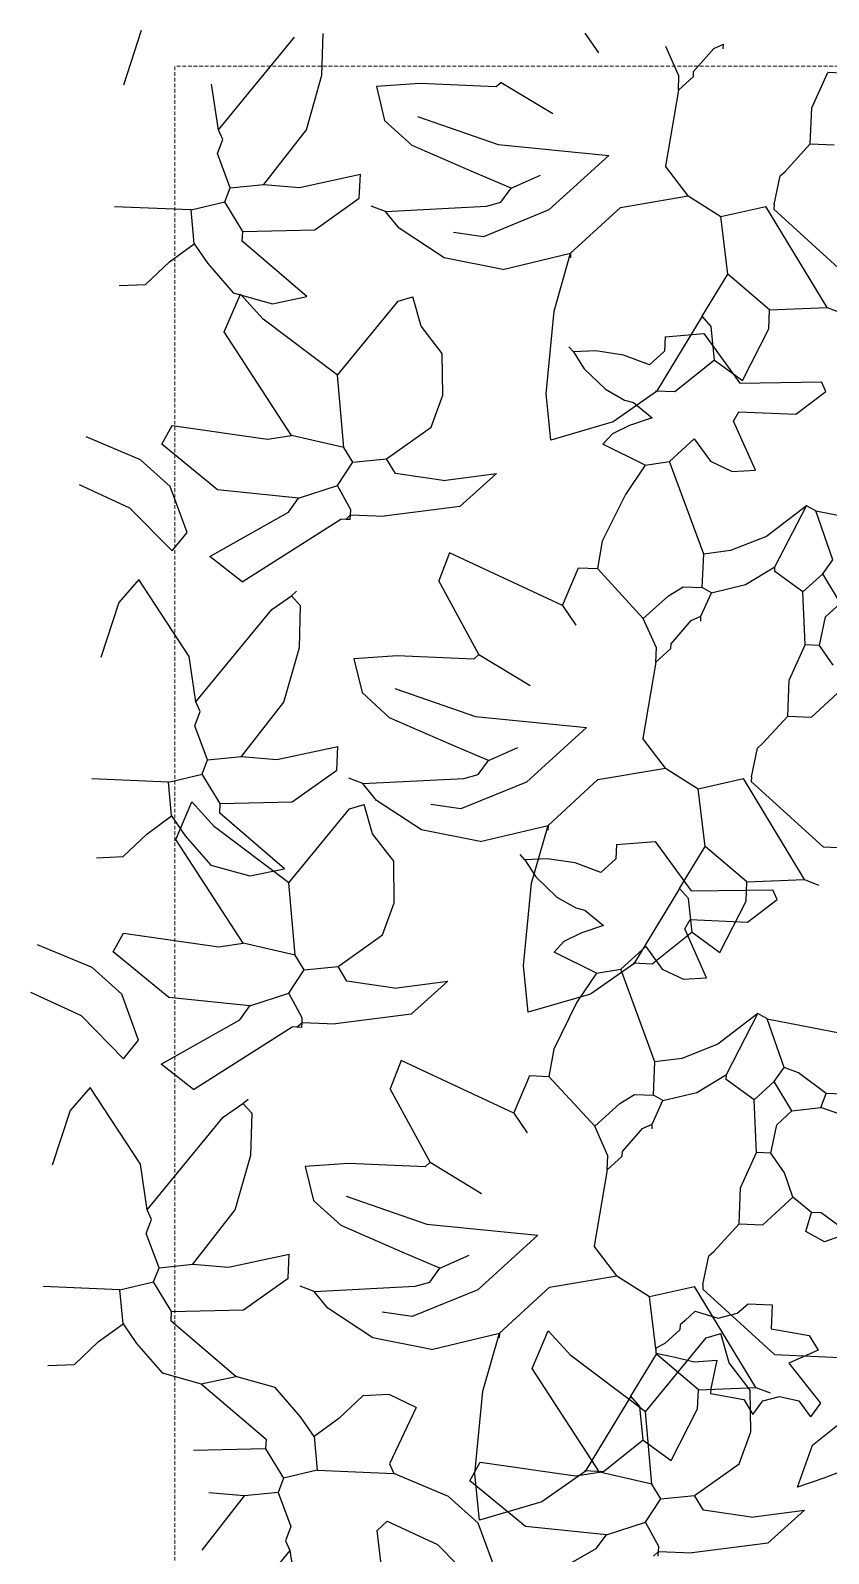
# Model space of a CAD drawing. Header units: inches. Extents: x 2960 to 8891, y 1487 to 4457.
# Drawn here: x 7797.7 to 7850.9, y 3444.9 to 3546.5 of the extents above; entities that cross this region are included whole.
import ezdxf

# ---------------------------------------------------------------- set-up
doc = ezdxf.new("R2010")
doc.units = ezdxf.units.IN
doc.header["$MEASUREMENT"] = 0
doc.linetypes.add('HIDDEN', pattern=[0.375, 0.25, -0.125])
doc.layers.add('A-FLOR-FTPT', color=6, linetype='HIDDEN', lineweight=13)
doc.layers.add('VERDE_siepe', color=96, linetype='Continuous')

msp = doc.modelspace()

# ---------------------------------------------------------------- linework, layer by layer
at = {"layer": 'A-FLOR-FTPT'}
for p in [(7807.32, 3318.8), (8103.19, 3544.08)]:
    msp.add_line(p, (7807.32, 3544.08), dxfattribs=at)
at = {"layer": 'VERDE_siepe'}
for p, q in [((7805.07, 3546.45), (7803.89, 3542.81)), ((7810.22, 3539.83), (7815.28, 3546.01)), ((7817.12, 3543.46), (7817.21, 3546.24)), ((7834.65, 3546.26), (7835.55, 3544.95)), ((7840.92, 3543.43), (7840.05, 3545.39)), ((7843.24, 3545.25), (7843.89, 3545.54)), ((7843.87, 3545.22), (7843.89, 3545.54)), ((7841.89, 3543.71), (7843.24, 3545.25)), ((7816.09, 3539.82), (7817.12, 3543.46)), ((7840.88, 3542.48), (7840.92, 3543.43)), ((7840.88, 3542.48), (7841.88, 3543.39)), ((7841.88, 3543.39), (7841.89, 3543.71)), ((7849.77, 3541.29), (7850.84, 3543.64)), ((7851.79, 3543.6), (7850.84, 3543.64)), ((7810.22, 3539.83), (7809.76, 3542.86)), ((7823.64, 3542.91), (7820.75, 3542.72)), ((7820.75, 3542.72), (7821.29, 3540.45)), ((7828.74, 3542.69), (7823.64, 3542.91)), ((7829.07, 3542.99), (7828.74, 3542.69)), ((7829.07, 3542.99), (7832.5, 3540.92)), ((7840.88, 3542.48), (7840.02, 3537.4)), ((7849.67, 3538.9), (7849.77, 3541.29)), ((7823.14, 3538.78), (7821.29, 3540.45)), ((7823.49, 3540.72), (7828.87, 3538.85)), ((7810.51, 3539.18), (7810.22, 3539.83)), ((7813.25, 3536.19), (7816.09, 3539.82)), ((7810.15, 3538.24), (7810.51, 3539.18)), ((7811.01, 3535.96), (7810.15, 3538.24)), ((7827.22, 3537), (7823.14, 3538.78)), ((7828.87, 3538.85), (7836.25, 3538.12)), ((7847.99, 3537.05), (7849.67, 3538.9)), ((7849.67, 3538.9), (7851.27, 3538.83)), ((7836.25, 3538.12), (7832.25, 3534.48)), ((7841.53, 3535.42), (7840.02, 3537.4)), ((7811.01, 3535.96), (7813.25, 3536.18)), ((7813.25, 3536.18), (7815.63, 3535.99)), ((7815.63, 3535.99), (7819.68, 3536.86)), ((7819.61, 3535.27), (7819.68, 3536.86)), ((7829.73, 3535.93), (7827.22, 3537)), ((7829.73, 3535.93), (7831.68, 3536.81)), ((7847.26, 3534.85), (7847.66, 3536.75)), ((7847.66, 3536.75), (7847.99, 3537.05)), ((7810.65, 3535.02), (7811.01, 3535.96)), ((7816.64, 3533.16), (7819.61, 3535.27)), ((7829.05, 3535), (7829.73, 3535.93)), ((7837.02, 3534.65), (7841.53, 3535.42)), ((7841.53, 3535.42), (7843.71, 3534.04)), ((7808.39, 3534.48), (7803.28, 3534.7)), ((7808.39, 3534.48), (7810.65, 3535.02)), ((7808.61, 3532.23), (7808.39, 3534.48)), ((7811.84, 3533.05), (7810.65, 3535.02)), ((7821.35, 3534.38), (7820.4, 3534.74)), ((7821.35, 3534.38), (7828.08, 3534.73)), ((7822.27, 3533.27), (7821.35, 3534.38)), ((7832.25, 3534.48), (7827.89, 3532.7)), ((7828.08, 3534.73), (7829.05, 3535)), ((7833.69, 3531.6), (7837.02, 3534.65)), ((7843.71, 3534.04), (7846.71, 3534.72)), ((7850.79, 3527.98), (7846.71, 3534.72)), ((7847.26, 3534.85), (7847.24, 3534.53)), ((7847.24, 3534.53), (7852.04, 3530.16)), ((7811.84, 3533.05), (7816.64, 3533.16)), ((7825.26, 3531.29), (7822.27, 3533.27)), ((7844.18, 3530.19), (7843.71, 3534.04)), ((7806.96, 3531.03), (7808.61, 3532.23)), ((7808.61, 3532.23), (7809.51, 3530.92)), ((7811.81, 3532.41), (7811.84, 3533.05)), ((7816.12, 3528.71), (7811.81, 3532.41)), ((7827.89, 3532.7), (7825.88, 3532.99)), ((7829.17, 3530.52), (7825.26, 3531.29)), ((7829.17, 3530.52), (7833.69, 3531.6)), ((7832.59, 3527.74), (7833.69, 3531.6)), ((7833.69, 3531.6), (7833.68, 3531.28)), ((7805.36, 3529.52), (7806.96, 3531.03)), ((7809.51, 3530.92), (7811.21, 3528.96)), ((7842.46, 3527.39), (7844.18, 3530.19)), ((7846.95, 3527.83), (7844.18, 3530.19)), ((7803.6, 3529.44), (7805.36, 3529.52)), ((7810.61, 3526.35), (7811.68, 3528.86)), ((7811.21, 3528.96), (7813.82, 3528.23)), ((7813.2, 3527.2), (7811.68, 3528.86)), ((7813.82, 3528.23), (7816.12, 3528.71)), ((7818.16, 3523.47), (7822.21, 3528.4)), ((7822.21, 3528.4), (7823.18, 3528.68)), ((7823.73, 3526.74), (7823.18, 3528.68)), ((7818.16, 3523.47), (7813.2, 3527.2)), ((7832.06, 3522.23), (7832.59, 3527.74)), ((7842.46, 3527.39), (7839.41, 3522.37)), ((7843.07, 3526.72), (7842.46, 3527.39)), ((7846.9, 3526.55), (7846.95, 3527.83)), ((7846.95, 3527.83), (7850.79, 3527.98)), ((7850.79, 3527.98), (7851.74, 3527.62)), ((7815.1, 3519.44), (7810.61, 3526.35)), ((7825.14, 3524.91), (7823.73, 3526.74)), ((7840, 3526.03), (7839.96, 3525.07)), ((7840, 3526.03), (7842.57, 3526.24)), ((7842.57, 3526.24), (7844.98, 3522.94)), ((7843.29, 3524.47), (7843.07, 3526.72)), ((7845.15, 3523.11), (7846.9, 3526.55)), ((7833.88, 3525.02), (7833.58, 3525.35)), ((7835.37, 3525.08), (7833.88, 3525.02)), ((7833.88, 3525.02), (7834.61, 3523.88)), ((7837.23, 3524.81), (7835.37, 3525.08)), ((7839.96, 3525.07), (7838.96, 3524.16)), ((7825.17, 3522.14), (7825.14, 3524.91)), ((7838.96, 3524.16), (7837.23, 3524.81)), ((7843.29, 3524.47), (7840.64, 3522.35)), ((7843.29, 3524.47), (7845.15, 3523.11)), ((7818.58, 3518.65), (7818.16, 3523.47)), ((7834.61, 3523.88), (7836.02, 3522.53)), ((7844.98, 3522.94), (7850.42, 3523.02)), ((7850.71, 3522.37), (7850.42, 3523.02)), ((7824.4, 3520), (7825.17, 3522.14)), ((7832.37, 3519.14), (7832.06, 3522.23)), ((7836.02, 3522.53), (7837.28, 3521.79)), ((7839.41, 3522.37), (7836.53, 3520.35)), ((7840.64, 3522.35), (7839.36, 3522.41)), ((7848.72, 3520.86), (7850.71, 3522.37)), ((7837.28, 3521.79), (7837.89, 3521.65)), ((7837.89, 3521.65), (7839.13, 3520.63)), ((7844.55, 3520.4), (7844.9, 3521.02)), ((7844.9, 3521.02), (7848.72, 3520.86)), ((7806.45, 3518.86), (7807.14, 3520.11)), ((7807.14, 3520.11), (7813.49, 3519.2)), ((7821.43, 3517.89), (7824.4, 3520)), ((7836.53, 3520.35), (7832.37, 3519.14)), ((7837.62, 3520.12), (7836.48, 3519.55)), ((7839.13, 3520.63), (7837.62, 3520.12)), ((7846.01, 3517.14), (7844.55, 3520.4)), ((7805.03, 3517.82), (7801.39, 3519.35)), ((7813.49, 3519.2), (7815.1, 3519.44)), ((7818.58, 3518.65), (7815.1, 3519.44)), ((7836.48, 3519.55), (7835.85, 3518.86)), ((7840.28, 3517.71), (7841.94, 3519.23)), ((7841.94, 3519.23), (7843.03, 3517.73)), ((7810.15, 3515.83), (7806.45, 3518.86)), ((7819.18, 3517.67), (7818.58, 3518.65)), ((7819.18, 3517.67), (7821.43, 3517.89)), ((7822.02, 3516.91), (7821.43, 3517.89)), ((7838.67, 3517.46), (7835.85, 3518.86)), ((7807.01, 3516.05), (7805.03, 3517.82)), ((7818.15, 3516.12), (7819.18, 3517.67)), ((7825.2, 3516.45), (7822.02, 3516.91)), ((7825.2, 3516.45), (7828.76, 3516.91)), ((7828.76, 3516.91), (7826.31, 3514.71)), ((7838.67, 3517.46), (7837.36, 3515.52)), ((7838.67, 3517.46), (7840.28, 3517.71)), ((7842.57, 3511.54), (7840.28, 3517.71)), ((7843.03, 3517.73), (7844.47, 3517.05)), ((7844.47, 3517.05), (7846.01, 3517.14)), ((7800.93, 3516.17), (7804.3, 3514.63)), ((7808.14, 3512.98), (7807.01, 3516.05)), ((7815.56, 3515.27), (7818.15, 3516.12)), ((7819.04, 3514.48), (7818.15, 3516.12)), ((7815.56, 3515.27), (7810.15, 3515.83)), ((7814.88, 3514.34), (7815.56, 3515.27)), ((7837.36, 3515.52), (7835.81, 3512.39)), ((7804.3, 3514.63), (7807.13, 3511.75)), ((7809.64, 3511.37), (7814.88, 3514.34)), ((7811.8, 3509.68), (7818.38, 3513.87)), ((7818.7, 3513.85), (7818.38, 3513.87)), ((7818.7, 3513.85), (7819.03, 3514.16)), ((7819.01, 3513.84), (7818.7, 3513.85)), ((7819.01, 3513.84), (7819.03, 3514.16)), ((7819.03, 3514.16), (7819.04, 3514.48)), ((7819.03, 3514.16), (7821.26, 3514.06)), ((7826.31, 3514.71), (7821.26, 3514.06)), ((7849.42, 3514.75), (7846.75, 3512.71)), ((7847.32, 3510.69), (7849.42, 3514.75)), ((7850.04, 3514.41), (7849.42, 3514.75)), ((7850.04, 3514.41), (7856.38, 3513.17)), ((7851.18, 3511.16), (7850.04, 3514.41)), ((7807.13, 3511.75), (7808.14, 3512.98)), ((7835.81, 3512.39), (7835.49, 3510.57)), ((7846.75, 3512.71), (7844.36, 3511.77)), ((7811.8, 3509.68), (7809.64, 3511.37)), ((7825.63, 3511.63), (7824.91, 3509.75)), ((7833.15, 3508.11), (7825.63, 3511.63)), ((7842.47, 3509.3), (7842.57, 3511.54)), ((7844.36, 3511.77), (7842.57, 3511.54)), ((7850.5, 3510.23), (7851.18, 3511.16)), ((7804.91, 3509.84), (7803.57, 3508.3)), ((7808.26, 3504.71), (7804.91, 3509.84)), ((7833.15, 3508.11), (7834.22, 3510.62)), ((7834.22, 3510.62), (7835.49, 3510.57)), ((7838.54, 3507.24), (7835.49, 3510.57)), ((7845.35, 3509.5), (7847.32, 3510.69)), ((7847.31, 3510.37), (7847.32, 3510.69)), ((7849.17, 3509.01), (7847.31, 3510.37)), ((7849.17, 3509.01), (7850.5, 3510.23)), ((7851.69, 3508.26), (7850.5, 3510.23)), ((7813.78, 3507.85), (7815.09, 3508.75)), ((7815.09, 3508.75), (7815.43, 3509.06)), ((7815.7, 3508.09), (7815.09, 3508.75)), ((7827.57, 3504.84), (7824.91, 3509.75)), ((7838.54, 3507.24), (7840.21, 3508.76)), ((7840.21, 3508.76), (7841.19, 3509.36)), ((7841.19, 3509.36), (7842.47, 3509.3)), ((7842.38, 3507.39), (7843.09, 3508.96)), ((7843.09, 3508.96), (7842.47, 3509.3)), ((7843.09, 3508.96), (7845.35, 3509.5)), ((7849.33, 3505.49), (7849.17, 3509.01)), ((7803.57, 3508.3), (7802.38, 3504.65)), ((7808.71, 3501.68), (7813.78, 3507.85)), ((7815.62, 3505.31), (7815.7, 3508.09)), ((7833.15, 3508.11), (7834.05, 3506.79)), ((7850.69, 3507.35), (7851.69, 3508.26)), ((7839.42, 3505.28), (7838.54, 3507.24)), ((7840.39, 3505.56), (7841.73, 3507.1)), ((7841.73, 3507.1), (7842.38, 3507.39)), ((7842.37, 3507.07), (7842.38, 3507.39)), ((7850.29, 3505.45), (7850.69, 3507.35)), ((7808.71, 3501.68), (7808.26, 3504.71)), ((7814.58, 3501.66), (7815.62, 3505.31)), ((7822.13, 3504.76), (7819.25, 3504.56)), ((7827.24, 3504.53), (7822.13, 3504.76)), ((7827.57, 3504.84), (7827.24, 3504.53)), ((7827.57, 3504.84), (7831, 3502.77)), ((7839.37, 3504.32), (7839.42, 3505.28)), ((7839.37, 3504.32), (7840.37, 3505.24)), ((7840.37, 3505.24), (7840.39, 3505.56)), ((7848.27, 3503.14), (7849.33, 3505.49)), ((7850.29, 3505.45), (7849.33, 3505.49)), ((7851.19, 3504.13), (7850.29, 3505.45)), ((7819.25, 3504.56), (7819.79, 3502.3)), ((7839.37, 3504.32), (7838.51, 3499.25)), ((7848.17, 3500.74), (7848.27, 3503.14)), ((7809, 3501.03), (7808.71, 3501.68)), ((7811.75, 3498.03), (7814.58, 3501.66)), ((7821.63, 3500.62), (7819.79, 3502.3)), ((7821.98, 3502.57), (7827.36, 3500.7)), ((7849.76, 3500.67), (7851.76, 3502.5)), ((7808.64, 3500.08), (7809, 3501.03)), ((7827.36, 3500.7), (7834.75, 3499.97)), ((7846.49, 3498.9), (7848.17, 3500.74)), ((7848.17, 3500.74), (7849.76, 3500.67)), ((7809.5, 3497.81), (7808.64, 3500.08)), ((7825.71, 3498.85), (7821.63, 3500.62)), ((7834.75, 3499.97), (7830.75, 3496.33)), ((7814.12, 3497.84), (7818.17, 3498.71)), ((7818.1, 3497.12), (7818.17, 3498.71)), ((7828.22, 3497.78), (7825.71, 3498.85)), ((7828.22, 3497.78), (7830.18, 3498.65)), ((7840.03, 3497.26), (7838.51, 3499.25)), ((7845.75, 3496.69), (7846.16, 3498.59)), ((7846.16, 3498.59), (7846.49, 3498.9)), ((7809.14, 3496.87), (7809.5, 3497.81)), ((7809.5, 3497.81), (7811.75, 3498.03)), ((7811.75, 3498.03), (7814.12, 3497.84)), ((7827.54, 3496.85), (7828.22, 3497.78)), ((7806.88, 3496.33), (7809.14, 3496.87)), ((7810.34, 3494.9), (7809.14, 3496.87)), ((7815.13, 3495.01), (7818.1, 3497.12)), ((7819.84, 3496.23), (7818.9, 3496.59)), ((7819.84, 3496.23), (7826.57, 3496.57)), ((7826.57, 3496.57), (7827.54, 3496.85)), ((7835.52, 3496.5), (7840.03, 3497.26)), ((7840.03, 3497.26), (7842.2, 3495.89)), ((7842.2, 3495.89), (7845.21, 3496.57)), ((7849.29, 3489.83), (7845.21, 3496.57)), ((7845.75, 3496.69), (7845.74, 3496.37)), ((7806.88, 3496.33), (7801.78, 3496.55)), ((7807.1, 3494.08), (7806.88, 3496.33)), ((7820.76, 3495.11), (7819.84, 3496.23)), ((7830.75, 3496.33), (7826.38, 3494.55)), ((7832.19, 3493.45), (7835.52, 3496.5)), ((7842.67, 3492.03), (7842.2, 3495.89)), ((7845.74, 3496.37), (7850.54, 3492.01)), ((7807.37, 3492.5), (7808.44, 3495.01)), ((7809.96, 3493.34), (7808.44, 3495.01)), ((7810.31, 3494.26), (7810.34, 3494.9)), ((7810.34, 3494.9), (7815.13, 3495.01)), ((7814.91, 3489.61), (7818.96, 3494.55)), ((7818.96, 3494.55), (7819.94, 3494.83)), ((7820.49, 3492.88), (7819.94, 3494.83)), ((7823.76, 3493.14), (7820.76, 3495.11)), ((7826.38, 3494.55), (7824.38, 3494.84)), ((7805.45, 3492.87), (7807.1, 3494.08)), ((7807.1, 3494.08), (7808, 3492.76)), ((7814.62, 3490.56), (7810.31, 3494.26)), ((7803.86, 3491.37), (7805.45, 3492.87)), ((7808, 3492.76), (7809.71, 3490.8)), ((7814.91, 3489.61), (7809.96, 3493.34)), ((7821.9, 3491.05), (7820.49, 3492.88)), ((7827.67, 3492.37), (7823.76, 3493.14)), ((7827.67, 3492.37), (7832.19, 3493.45)), ((7831.09, 3489.59), (7832.19, 3493.45)), ((7832.19, 3493.45), (7832.17, 3493.13)), ((7811.86, 3485.59), (7807.37, 3492.5)), ((7830.64, 3491.16), (7830.34, 3491.5)), ((7836.76, 3492.17), (7836.72, 3491.22)), ((7836.76, 3492.17), (7839.33, 3492.38)), ((7839.33, 3492.38), (7841.74, 3489.08)), ((7840.95, 3489.23), (7842.67, 3492.03)), ((7845.45, 3489.68), (7842.67, 3492.03)), ((7850.54, 3492.01), (7860.87, 3491.56)), ((7802.09, 3491.29), (7803.86, 3491.37)), ((7809.71, 3490.8), (7812.32, 3490.08)), ((7812.32, 3490.08), (7814.62, 3490.56)), ((7821.93, 3488.28), (7821.9, 3491.05)), ((7832.13, 3491.22), (7830.64, 3491.16)), ((7830.64, 3491.16), (7831.37, 3490.02)), ((7833.99, 3490.95), (7832.13, 3491.22)), ((7835.72, 3490.3), (7833.99, 3490.95)), ((7836.72, 3491.22), (7835.72, 3490.3)), ((7815.34, 3484.8), (7814.91, 3489.61)), ((7830.56, 3484.08), (7831.09, 3489.59)), ((7831.37, 3490.02), (7832.78, 3488.67)), ((7845.39, 3488.4), (7845.45, 3489.68)), ((7845.45, 3489.68), (7849.29, 3489.83)), ((7849.29, 3489.83), (7850.23, 3489.47)), ((7832.78, 3488.67), (7834.04, 3487.94)), ((7840.95, 3489.23), (7837.9, 3484.22)), ((7841.56, 3488.57), (7840.95, 3489.23)), ((7841.79, 3486.32), (7841.56, 3488.57)), ((7841.74, 3489.08), (7847.18, 3489.16)), ((7845.48, 3487), (7847.47, 3488.51)), ((7847.47, 3488.51), (7847.18, 3489.16)), ((7821.15, 3486.14), (7821.93, 3488.28)), ((7834.04, 3487.94), (7834.65, 3487.79)), ((7834.65, 3487.79), (7835.89, 3486.78)), ((7843.64, 3484.96), (7845.39, 3488.4)), ((7835.89, 3486.78), (7834.38, 3486.26)), ((7841.31, 3486.54), (7841.66, 3487.17)), ((7842.76, 3483.28), (7841.31, 3486.54)), ((7841.66, 3487.17), (7845.48, 3487)), ((7801.79, 3483.97), (7798.15, 3485.49)), ((7803.21, 3485.01), (7803.9, 3486.26)), ((7803.9, 3486.26), (7810.25, 3485.34)), ((7810.25, 3485.34), (7811.86, 3485.59)), ((7815.34, 3484.8), (7811.86, 3485.59)), ((7818.19, 3484.04), (7821.15, 3486.14)), ((7833.24, 3485.7), (7832.61, 3485)), ((7834.38, 3486.26), (7833.24, 3485.7)), ((7841.79, 3486.32), (7839.14, 3484.2)), ((7841.79, 3486.32), (7843.64, 3484.96)), ((7806.91, 3481.97), (7803.21, 3485.01)), ((7815.94, 3483.81), (7815.34, 3484.8)), ((7835.43, 3483.6), (7832.61, 3485)), ((7837.04, 3483.85), (7838.7, 3485.38)), ((7838.7, 3485.38), (7839.79, 3483.87)), ((7803.77, 3482.19), (7801.79, 3483.97)), ((7814.91, 3482.26), (7815.94, 3483.81)), ((7815.94, 3483.81), (7818.19, 3484.04)), ((7818.78, 3483.05), (7818.19, 3484.04)), ((7830.86, 3480.99), (7830.56, 3484.08)), ((7835.43, 3483.6), (7834.12, 3481.66)), ((7837.9, 3484.22), (7835.02, 3482.19)), ((7835.43, 3483.6), (7837.04, 3483.85)), ((7839.32, 3477.68), (7837.04, 3483.85)), ((7839.14, 3484.2), (7837.86, 3484.25)), ((7839.79, 3483.87), (7841.23, 3483.2)), ((7821.96, 3482.59), (7818.78, 3483.05)), ((7821.96, 3482.59), (7825.52, 3483.05)), ((7825.52, 3483.05), (7823.07, 3480.85)), ((7841.23, 3483.2), (7842.76, 3483.28)), ((7797.69, 3482.32), (7801.06, 3480.77)), ((7804.9, 3479.13), (7803.77, 3482.19)), ((7812.32, 3481.41), (7806.91, 3481.97)), ((7811.64, 3480.49), (7812.32, 3481.41)), ((7812.32, 3481.41), (7814.91, 3482.26)), ((7815.8, 3480.62), (7814.91, 3482.26)), ((7835.02, 3482.19), (7830.86, 3480.99)), ((7834.12, 3481.66), (7832.57, 3478.53)), ((7801.06, 3480.77), (7803.89, 3477.89)), ((7806.4, 3477.52), (7811.64, 3480.49)), ((7815.79, 3480.3), (7815.8, 3480.62)), ((7823.07, 3480.85), (7818.02, 3480.21)), ((7846.18, 3480.9), (7843.51, 3478.85)), ((7844.08, 3476.83), (7846.18, 3480.9)), ((7846.8, 3480.55), (7846.18, 3480.9)), ((7846.8, 3480.55), (7853.14, 3479.31)), ((7847.94, 3477.3), (7846.8, 3480.55)), ((7808.56, 3475.83), (7815.13, 3480.01)), ((7815.45, 3480), (7815.13, 3480.01)), ((7815.45, 3480), (7815.79, 3480.3)), ((7815.77, 3479.98), (7815.45, 3480)), ((7815.77, 3479.98), (7815.79, 3480.3)), ((7815.79, 3480.3), (7818.02, 3480.21)), ((7803.89, 3477.89), (7804.9, 3479.13)), ((7832.57, 3478.53), (7832.25, 3476.71)), ((7843.51, 3478.85), (7841.12, 3477.91)), ((7808.56, 3475.83), (7806.4, 3477.52)), ((7822.39, 3477.78), (7821.67, 3475.89)), ((7829.91, 3474.25), (7822.39, 3477.78)), ((7839.23, 3475.45), (7839.32, 3477.68)), ((7841.12, 3477.91), (7839.32, 3477.68)), ((7847.26, 3476.38), (7847.94, 3477.3)), ((7848.88, 3476.94), (7847.94, 3477.3)), ((7829.91, 3474.25), (7830.97, 3476.77)), ((7830.97, 3476.77), (7832.25, 3476.71)), ((7835.3, 3473.38), (7832.25, 3476.71)), ((7842.11, 3475.64), (7844.08, 3476.83)), ((7844.07, 3476.51), (7844.08, 3476.83)), ((7845.93, 3475.15), (7844.07, 3476.51)), ((7845.93, 3475.15), (7847.26, 3476.38)), ((7848.45, 3474.41), (7847.26, 3476.38)), ((7850.74, 3475.58), (7848.88, 3476.94)), ((7801.67, 3475.98), (7800.33, 3474.44)), ((7805.02, 3470.85), (7801.67, 3475.98)), ((7824.33, 3470.98), (7821.67, 3475.89)), ((7836.97, 3474.91), (7837.95, 3475.5)), ((7837.95, 3475.5), (7839.23, 3475.45)), ((7839.85, 3475.1), (7839.23, 3475.45)), ((7839.85, 3475.1), (7842.11, 3475.64)), ((7850.38, 3474.64), (7850.74, 3475.58)), ((7852.33, 3475.51), (7850.74, 3475.58)), ((7800.33, 3474.44), (7799.14, 3470.8)), ((7810.54, 3474), (7811.85, 3474.9)), ((7811.85, 3474.9), (7812.19, 3475.2)), ((7812.46, 3474.23), (7811.85, 3474.9)), ((7812.38, 3471.45), (7812.46, 3474.23)), ((7829.91, 3474.25), (7830.81, 3472.94)), ((7835.3, 3473.38), (7836.97, 3474.91)), ((7839.14, 3473.53), (7839.85, 3475.1)), ((7846.09, 3471.63), (7845.93, 3475.15)), ((7847.45, 3473.49), (7848.45, 3474.41)), ((7848.45, 3474.41), (7850.38, 3474.64)), ((7853.53, 3473.54), (7850.38, 3474.64)), ((7805.47, 3467.82), (7810.54, 3474)), ((7836.17, 3471.42), (7835.3, 3473.38)), ((7837.15, 3471.7), (7838.49, 3473.24)), ((7838.49, 3473.24), (7839.14, 3473.53)), ((7839.13, 3473.21), (7839.14, 3473.53)), ((7847.05, 3471.59), (7847.45, 3473.49)), ((7811.34, 3467.81), (7812.38, 3471.45)), ((7836.13, 3470.47), (7836.17, 3471.42)), ((7836.13, 3470.47), (7837.13, 3471.38)), ((7837.13, 3471.38), (7837.15, 3471.7)), ((7845.03, 3469.29), (7846.09, 3471.63)), ((7847.05, 3471.59), (7846.09, 3471.63)), ((7847.95, 3470.27), (7847.05, 3471.59)), ((7805.47, 3467.82), (7805.02, 3470.85)), ((7818.89, 3470.9), (7816.01, 3470.71)), ((7816.01, 3470.71), (7816.55, 3468.44)), ((7824, 3470.68), (7818.89, 3470.9)), ((7824.33, 3470.98), (7824, 3470.68)), ((7824.33, 3470.98), (7827.76, 3468.91)), ((7836.13, 3470.47), (7835.27, 3465.39)), ((7848.52, 3468.65), (7847.95, 3470.27)), ((7844.93, 3466.89), (7845.03, 3469.29)), ((7818.39, 3466.77), (7816.55, 3468.44)), ((7818.74, 3468.72), (7824.12, 3466.85)), ((7846.52, 3466.82), (7848.52, 3468.65)), ((7849.75, 3467.64), (7848.52, 3468.65)), ((7805.4, 3466.23), (7805.76, 3467.17)), ((7805.76, 3467.17), (7805.47, 3467.82)), ((7808.51, 3464.18), (7811.34, 3467.81)), ((7849.38, 3466.37), (7849.75, 3467.64)), ((7850.39, 3467.61), (7849.75, 3467.64)), ((7852.25, 3466.25), (7850.39, 3467.61)), ((7806.26, 3463.95), (7805.4, 3466.23)), ((7822.47, 3464.99), (7818.39, 3466.77)), ((7824.12, 3466.85), (7831.5, 3466.12)), ((7831.5, 3466.12), (7827.51, 3462.47)), ((7843.25, 3465.04), (7844.93, 3466.89)), ((7844.93, 3466.89), (7846.52, 3466.82)), ((7850.63, 3465.68), (7849.38, 3466.37)), ((7852.25, 3466.25), (7850.63, 3465.68)), ((7836.78, 3463.41), (7835.27, 3465.39)), ((7806.26, 3463.95), (7808.51, 3464.18)), ((7808.51, 3464.18), (7810.88, 3463.98)), ((7810.88, 3463.98), (7814.93, 3464.85)), ((7814.86, 3463.26), (7814.93, 3464.85)), ((7824.98, 3463.92), (7822.47, 3464.99)), ((7824.98, 3463.92), (7826.94, 3464.8)), ((7842.51, 3462.84), (7842.91, 3464.74)), ((7842.91, 3464.74), (7843.25, 3465.04)), ((7805.9, 3463.01), (7806.26, 3463.95)), ((7811.89, 3461.15), (7814.86, 3463.26)), ((7824.3, 3462.99), (7824.98, 3463.92)), ((7832.28, 3462.65), (7836.78, 3463.41)), ((7836.78, 3463.41), (7838.96, 3462.03)), ((7803.64, 3462.47), (7798.54, 3462.69)), ((7803.64, 3462.47), (7805.9, 3463.01)), ((7803.86, 3460.22), (7803.64, 3462.47)), ((7807.09, 3461.04), (7805.9, 3463.01)), ((7816.6, 3462.37), (7815.66, 3462.73)), ((7816.6, 3462.37), (7823.33, 3462.72)), ((7817.52, 3461.26), (7816.6, 3462.37)), ((7827.51, 3462.47), (7823.14, 3460.69)), ((7823.33, 3462.72), (7824.3, 3462.99)), ((7828.95, 3459.59), (7832.28, 3462.65)), ((7838.96, 3462.03), (7841.96, 3462.71)), ((7839.43, 3458.18), (7838.96, 3462.03)), ((7846.05, 3455.97), (7841.96, 3462.71)), ((7842.51, 3462.84), (7842.5, 3462.52)), ((7842.5, 3462.52), (7847.29, 3458.16)), ((7807.07, 3460.4), (7807.09, 3461.04)), ((7807.09, 3461.04), (7811.89, 3461.15)), ((7820.52, 3459.28), (7817.52, 3461.26)), ((7841.33, 3460.44), (7841.99, 3461.05)), ((7841.99, 3461.05), (7843.53, 3460.58)), ((7844.8, 3460.93), (7845.53, 3461.54)), ((7845.53, 3461.54), (7847.13, 3461.47)), ((7847.13, 3461.47), (7847.06, 3459.87)), ((7802.21, 3459.02), (7803.86, 3460.22)), ((7803.86, 3460.22), (7804.76, 3458.91)), ((7811.38, 3456.7), (7807.07, 3460.4)), ((7823.14, 3460.69), (7821.14, 3460.98)), ((7841, 3460.14), (7840.98, 3459.82)), ((7841.33, 3460.44), (7841, 3460.14)), ((7843.53, 3460.58), (7844.8, 3460.93)), ((7800.62, 3457.51), (7802.21, 3459.02)), ((7824.43, 3458.51), (7820.52, 3459.28)), ((7824.43, 3458.51), (7828.95, 3459.59)), ((7827.85, 3455.73), (7828.95, 3459.59)), ((7828.95, 3459.59), (7828.93, 3459.28)), ((7831.14, 3457.23), (7832.21, 3459.74)), ((7833.73, 3458.08), (7832.21, 3459.74)), ((7838.69, 3454.34), (7842.74, 3459.28)), ((7840.98, 3459.82), (7839.98, 3458.9)), ((7842.74, 3459.28), (7843.71, 3459.56)), ((7844.26, 3457.62), (7843.71, 3459.56)), ((7847.06, 3459.87), (7849.6, 3459.44)), ((7849.6, 3459.44), (7850.19, 3458.46)), ((7804.76, 3458.91), (7806.46, 3456.95)), ((7838.69, 3454.34), (7833.73, 3458.08)), ((7837.71, 3455.38), (7839.43, 3458.18)), ((7839.38, 3458.58), (7839.37, 3458.26)), ((7839.37, 3458.26), (7840.66, 3457.98)), ((7839.98, 3458.9), (7839.38, 3458.58)), ((7842.21, 3455.82), (7839.43, 3458.18)), ((7840.66, 3457.98), (7841.93, 3457.68)), ((7847.29, 3458.16), (7857.63, 3457.7)), ((7850.19, 3458.46), (7848.24, 3457.58)), ((7798.85, 3457.43), (7800.62, 3457.51)), ((7835.63, 3450.32), (7831.14, 3457.23)), ((7841.93, 3457.68), (7843.45, 3457.79)), ((7843.45, 3457.79), (7843.05, 3455.89)), ((7845.67, 3455.78), (7844.26, 3457.62)), ((7848.24, 3457.58), (7850.36, 3454.93)), ((7806.46, 3456.95), (7809.07, 3456.22)), ((7809.07, 3456.22), (7811.38, 3456.7)), ((7809.07, 3456.22), (7813.39, 3452.52)), ((7813.99, 3455.97), (7811.38, 3456.7)), ((7815.69, 3454.01), (7813.99, 3455.97)), ((7842.21, 3455.82), (7846.05, 3455.97)), ((7846.05, 3455.97), (7846.99, 3455.61)), ((7819.84, 3455.41), (7818.24, 3453.9)), ((7821.6, 3455.49), (7819.84, 3455.41)), ((7823.39, 3454.64), (7821.6, 3455.49)), ((7827.32, 3450.22), (7827.85, 3455.73)), ((7837.71, 3455.38), (7834.66, 3450.36)), ((7838.32, 3454.71), (7837.71, 3455.38)), ((7842.15, 3454.54), (7842.21, 3455.82)), ((7843.05, 3455.89), (7843.03, 3455.57)), ((7843.03, 3455.57), (7845.25, 3455.16)), ((7845.25, 3455.16), (7845.85, 3454.17)), ((7845.7, 3453.01), (7845.67, 3455.78)), ((7845.85, 3454.17), (7846.51, 3455.07)), ((7846.51, 3455.07), (7847.62, 3455.37)), ((7847.62, 3455.37), (7848.92, 3455.08)), ((7848.92, 3455.08), (7849.68, 3454.01)), ((7850.36, 3454.93), (7849.68, 3454.01)), ((7816.59, 3452.7), (7815.69, 3454.01)), ((7823.39, 3454.64), (7821.63, 3450.88)), ((7838.54, 3452.46), (7838.32, 3454.71)), ((7839.11, 3449.53), (7838.69, 3454.34)), ((7840.4, 3451.1), (7842.15, 3454.54)), ((7849.83, 3452.11), (7852.72, 3454.44)), ((7818.24, 3453.9), (7816.59, 3452.7)), ((7844.93, 3450.88), (7845.7, 3453.01)), ((7813.36, 3451.88), (7808.56, 3451.77)), ((7813.39, 3452.52), (7813.36, 3451.88)), ((7813.36, 3451.88), (7814.55, 3449.91)), ((7816.59, 3452.7), (7816.81, 3450.45)), ((7838.54, 3452.46), (7835.89, 3450.34)), ((7838.54, 3452.46), (7840.4, 3451.1)), ((7848.81, 3449.31), (7849.83, 3452.11)), ((7858.04, 3452.8), (7850.57, 3449.93)), ((7821.63, 3450.88), (7821.92, 3450.23)), ((7826.98, 3449.74), (7827.67, 3450.99)), ((7827.67, 3450.99), (7834.02, 3450.07)), ((7841.96, 3448.77), (7844.93, 3450.88)), ((7814.55, 3449.91), (7814.19, 3448.97)), ((7816.81, 3450.45), (7814.55, 3449.91)), ((7816.81, 3450.45), (7821.92, 3450.23)), ((7825.56, 3448.7), (7821.92, 3450.23)), ((7827.62, 3447.13), (7827.32, 3450.22)), ((7834.66, 3450.36), (7831.78, 3448.34)), ((7834.02, 3450.07), (7835.63, 3450.32)), ((7835.89, 3450.34), (7834.62, 3450.4)), ((7839.11, 3449.53), (7835.63, 3450.32)), ((7850.57, 3449.93), (7848.81, 3449.31)), ((7811.94, 3448.74), (7809.57, 3448.94)), ((7814.19, 3448.97), (7811.94, 3448.74)), ((7814.19, 3448.97), (7815.05, 3446.69)), ((7830.68, 3446.7), (7826.98, 3449.74)), ((7839.71, 3448.55), (7839.11, 3449.53)), ((7811.94, 3448.74), (7809.11, 3445.11)), ((7827.54, 3446.92), (7825.56, 3448.7)), ((7831.78, 3448.34), (7827.62, 3447.13)), ((7838.68, 3446.99), (7839.71, 3448.55)), ((7839.71, 3448.55), (7841.96, 3448.77)), ((7842.55, 3447.78), (7841.96, 3448.77)), ((7821.46, 3447.05), (7820.79, 3446.44)), ((7821.46, 3447.05), (7824.83, 3445.5)), ((7828.67, 3443.86), (7827.54, 3446.92)), ((7836.09, 3446.15), (7838.68, 3446.99)), ((7839.57, 3445.36), (7838.68, 3446.99)), ((7845.73, 3447.32), (7842.55, 3447.78)), ((7845.73, 3447.32), (7849.29, 3447.78)), ((7849.29, 3447.78), (7846.84, 3445.58)), ((7815.05, 3446.69), (7814.69, 3445.75)), ((7821.31, 3442.12), (7820.79, 3446.44)), ((7836.09, 3446.15), (7830.68, 3446.7)), ((7835.41, 3445.22), (7836.09, 3446.15)), ((7814.98, 3445.1), (7809.92, 3438.92)), ((7814.69, 3445.75), (7814.98, 3445.1)), ((7814.98, 3445.1), (7815.44, 3442.07)), ((7824.83, 3445.5), (7827.66, 3442.63)), ((7830.17, 3442.25), (7835.41, 3445.22)), ((7839.23, 3444.73), (7839.56, 3445.04)), ((7839.54, 3444.72), (7839.56, 3445.04)), ((7839.56, 3445.04), (7839.57, 3445.36)), ((7839.56, 3445.04), (7841.79, 3444.94)), ((7846.84, 3445.58), (7841.79, 3444.94))]:
    msp.add_line(p, q, dxfattribs=at)
for centre in [(7850.54, 3492.01), (7847.29, 3458.16)]:
    msp.add_arc(centre, 0.0000399, 227.3475, 267.1505, dxfattribs=at)

doc.saveas('drawing.dxf')
